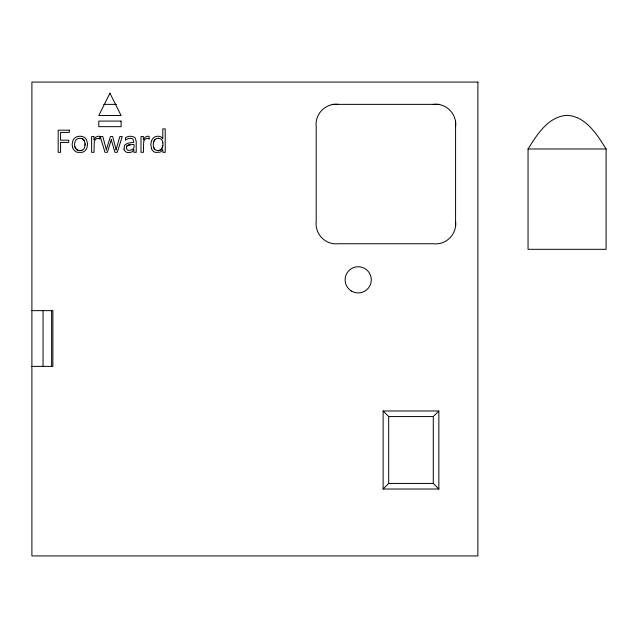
<?xml version="1.0" encoding="UTF-8"?>
<svg xmlns="http://www.w3.org/2000/svg" width="638" height="638" viewBox="0 0 638 638"><rect width="100%" height="100%" fill="white"/><g stroke="black" fill="none" stroke-linecap="round" stroke-linejoin="round"><path stroke-width="0.96" d="M111.291 139.459L111.275 139.562A7.911 7.911 0 0 1 111.068 140.432L107.399 152.315L105.007 152.315L100.23 136.548L102.782 136.548L106.075 148.526A7.72 7.72 0 0 1 106.267 149.93M455.58 221.442C457.143 234.21 446.05 245.303 433.282 243.74L338.515 243.74C325.747 245.303 314.654 234.21 316.209 221.442L316.209 126.667C314.654 113.907 325.747 102.814 338.515 104.369M81.903 150.297A4.482 4.482 0 0 0 84.455 147.849L85.093 144.826A12.122 12.122 0 0 0 85.077 143.757L84.463 141.054A4.96 4.96 0 0 0 83.753 139.913M154.97 139.618L154.795 139.81A5.606 5.606 0 0 0 153.798 141.484L153.295 143.957A11.755 11.755 0 0 0 153.272 145.001L153.511 146.812A5.598 5.598 0 0 0 154.691 149.156A4.099 4.099 0 0 0 156.972 150.472L157.474 150.536A5.63 5.63 0 0 0 158.272 150.56C162.052 150.472 163.48 145.998 162.826 142.848M94.081 139.77L95.724 137.162L98.196 136.229A6.364 6.364 0 0 1 99.743 136.365L99.735 138.932M143.454 139.77L145.097 137.162L147.569 136.229A6.364 6.364 0 0 1 149.117 136.365L149.117 138.932M128.039 145.304L127.233 145.735A1.938 1.938 0 0 0 126.635 146.477C124.793 153.311 136.428 150.281 133.821 144.347L129.969 144.85A8.358 8.358 0 0 0 128.031 145.289M133.749 149.755L132.313 151.509A4.833 4.833 0 0 1 130.782 152.354L127.608 152.514A4.394 4.394 0 0 1 123.947 149.093M528.057 148.973C536.941 134.762 548.297 116.299 567.078 115.35C585.851 116.299 597.208 134.762 606.1 148.973L606.1 249.314L528.057 249.314L528.057 148.973L606.1 148.973M438.856 489.027L433.282 483.452L433.282 416.558L438.856 410.984L383.111 410.984L383.111 489.027L438.856 489.027L438.856 410.984M383.111 489.027L388.686 483.452L388.686 416.558L383.111 410.984M81.887 150.257L80.524 150.536A7.297 7.297 0 0 1 79.622 150.56L78.769 150.456M103.691 104.369L116.563 104.369M332.143 104.369L439.654 104.369M31.9 310.634L52.874 310.634L52.874 366.387L31.9 366.387M388.686 416.558L433.282 416.558M388.686 483.452L433.282 483.452M433.282 104.369C446.05 102.814 457.143 113.907 455.58 126.667M81.879 138.606L80.524 138.326A7.13 7.13 0 0 0 79.614 138.302L78.761 138.406A5.016 5.016 0 0 0 75.061 141.668L74.606 143.821A10.679 10.679 0 0 0 74.59 144.866L74.869 146.716A5.136 5.136 0 0 0 78.745 150.544A5.2 5.2 0 0 1 74.837 146.421M151.573 148.726L150.887 145.233A14.387 14.387 0 0 1 150.911 143.845L151.501 140.926A7.808 7.808 0 0 1 153.096 138.286L153.359 138.023A6.236 6.236 0 0 1 156.143 136.452L157.243 136.261A8.206 8.206 0 0 1 158.431 136.237L160.21 136.588A4.721 4.721 0 0 1 161.908 137.68L162.77 138.813L162.826 128.9L165.218 128.9L165.218 152.315L162.826 152.315L162.826 149.539L161.494 151.174A5.383 5.383 0 0 1 159.835 152.195L155.632 152.426A5.622 5.622 0 0 1 153.104 151.023A6.739 6.739 0 0 1 151.573 148.726M72.596 147.506L72.206 145.065A13.191 13.191 0 0 1 72.23 143.678L72.868 140.759A7.01 7.01 0 0 1 76.823 136.763L79.224 136.261A11.157 11.157 0 0 1 80.54 136.237L82.836 136.644A6.5 6.5 0 0 1 86.553 139.897L87.454 143.446A13.725 13.725 0 0 1 87.478 144.85L86.959 147.745A7.209 7.209 0 0 1 82.182 152.354L77.373 152.322A7.074 7.074 0 0 1 72.62 147.498M124.051 149.069L124.466 145.695A4.075 4.075 0 0 1 125.247 144.611L127.903 143.207L133.821 142.282L133.015 139.291A2.488 2.488 0 0 0 132.289 138.685L130.583 138.294A7.784 7.784 0 0 0 125.503 140.208L125.511 137.664A9.913 9.913 0 0 1 130.782 136.253L134.1 137.042A4.003 4.003 0 0 1 135.184 138.063L136.205 141.333L136.229 152.315L133.836 152.315L133.836 149.755M116.028 149.922L115.964 149.372A7.377 7.377 0 0 0 115.821 148.526L112.655 136.548L110.422 136.548L106.698 148.494A7.329 7.329 0 0 0 106.402 149.922M455.58 121.252L455.58 226.482M143.398 139.77L143.398 136.548L141.006 136.548L141.006 152.315L143.398 152.315L143.67 141.875A5.622 5.622 0 0 1 144.762 139.658L145.384 139.076A2.983 2.983 0 0 1 147.211 138.454A3.485 3.485 0 0 1 149.14 138.885M94.017 139.77L94.017 136.548L91.633 136.548L91.633 152.315L94.017 152.315L94.296 141.875A5.622 5.622 0 0 1 95.381 139.658L96.011 139.076A2.983 2.983 0 0 1 97.829 138.454A3.485 3.485 0 0 1 99.767 138.885M51.622 310.634L51.622 366.387M43.049 310.634L43.049 366.387M158.296 138.255A4.546 4.546 0 0 1 162.857 142.848M153.702 141.756A5.718 5.718 0 0 1 154.787 139.802A4.338 4.338 0 0 1 157.211 138.39L157.73 138.326A5.846 5.846 0 0 1 158.535 138.302M154.691 149.164A5.734 5.734 0 0 1 153.471 146.525M162.714 145.775A5.016 5.016 0 0 1 158.296 150.743M126.579 146.612A1.986 1.986 0 0 1 127.233 145.727M127.201 145.663A6.547 6.547 0 0 1 129.969 144.93M116.148 149.922A5.83 5.83 0 0 1 116.427 148.534L119.824 136.548L122.209 136.548L117.272 152.315L114.888 152.315L111.586 140.846A7.13 7.13 0 0 1 111.355 139.411M81.624 138.526A4.33 4.33 0 0 1 83.761 139.905M85.077 143.757A11.994 11.994 0 0 1 85.077 145.177M81.895 138.574A4.546 4.546 0 0 1 84.447 141.062M109.943 93.22L98.794 115.518L121.092 115.518L109.943 93.22M477.878 82.071L31.9 82.071L31.9 555.929L477.878 555.929L477.878 82.071M121.092 121.092L98.794 121.092L98.794 126.667L121.092 126.667L121.092 121.092M69.327 130.176L58.178 130.176L58.178 152.315L60.57 152.315L60.57 142.441L68.697 142.441L68.697 140.208L60.57 140.208L60.57 132.401L69.327 132.401L69.327 130.176M351.658 291.175A13.087 13.087 0 0 0 371.292 279.835A13.087 13.087 0 0 0 351.658 268.502A13.087 13.087 0 0 0 351.658 291.175"/></g></svg>
